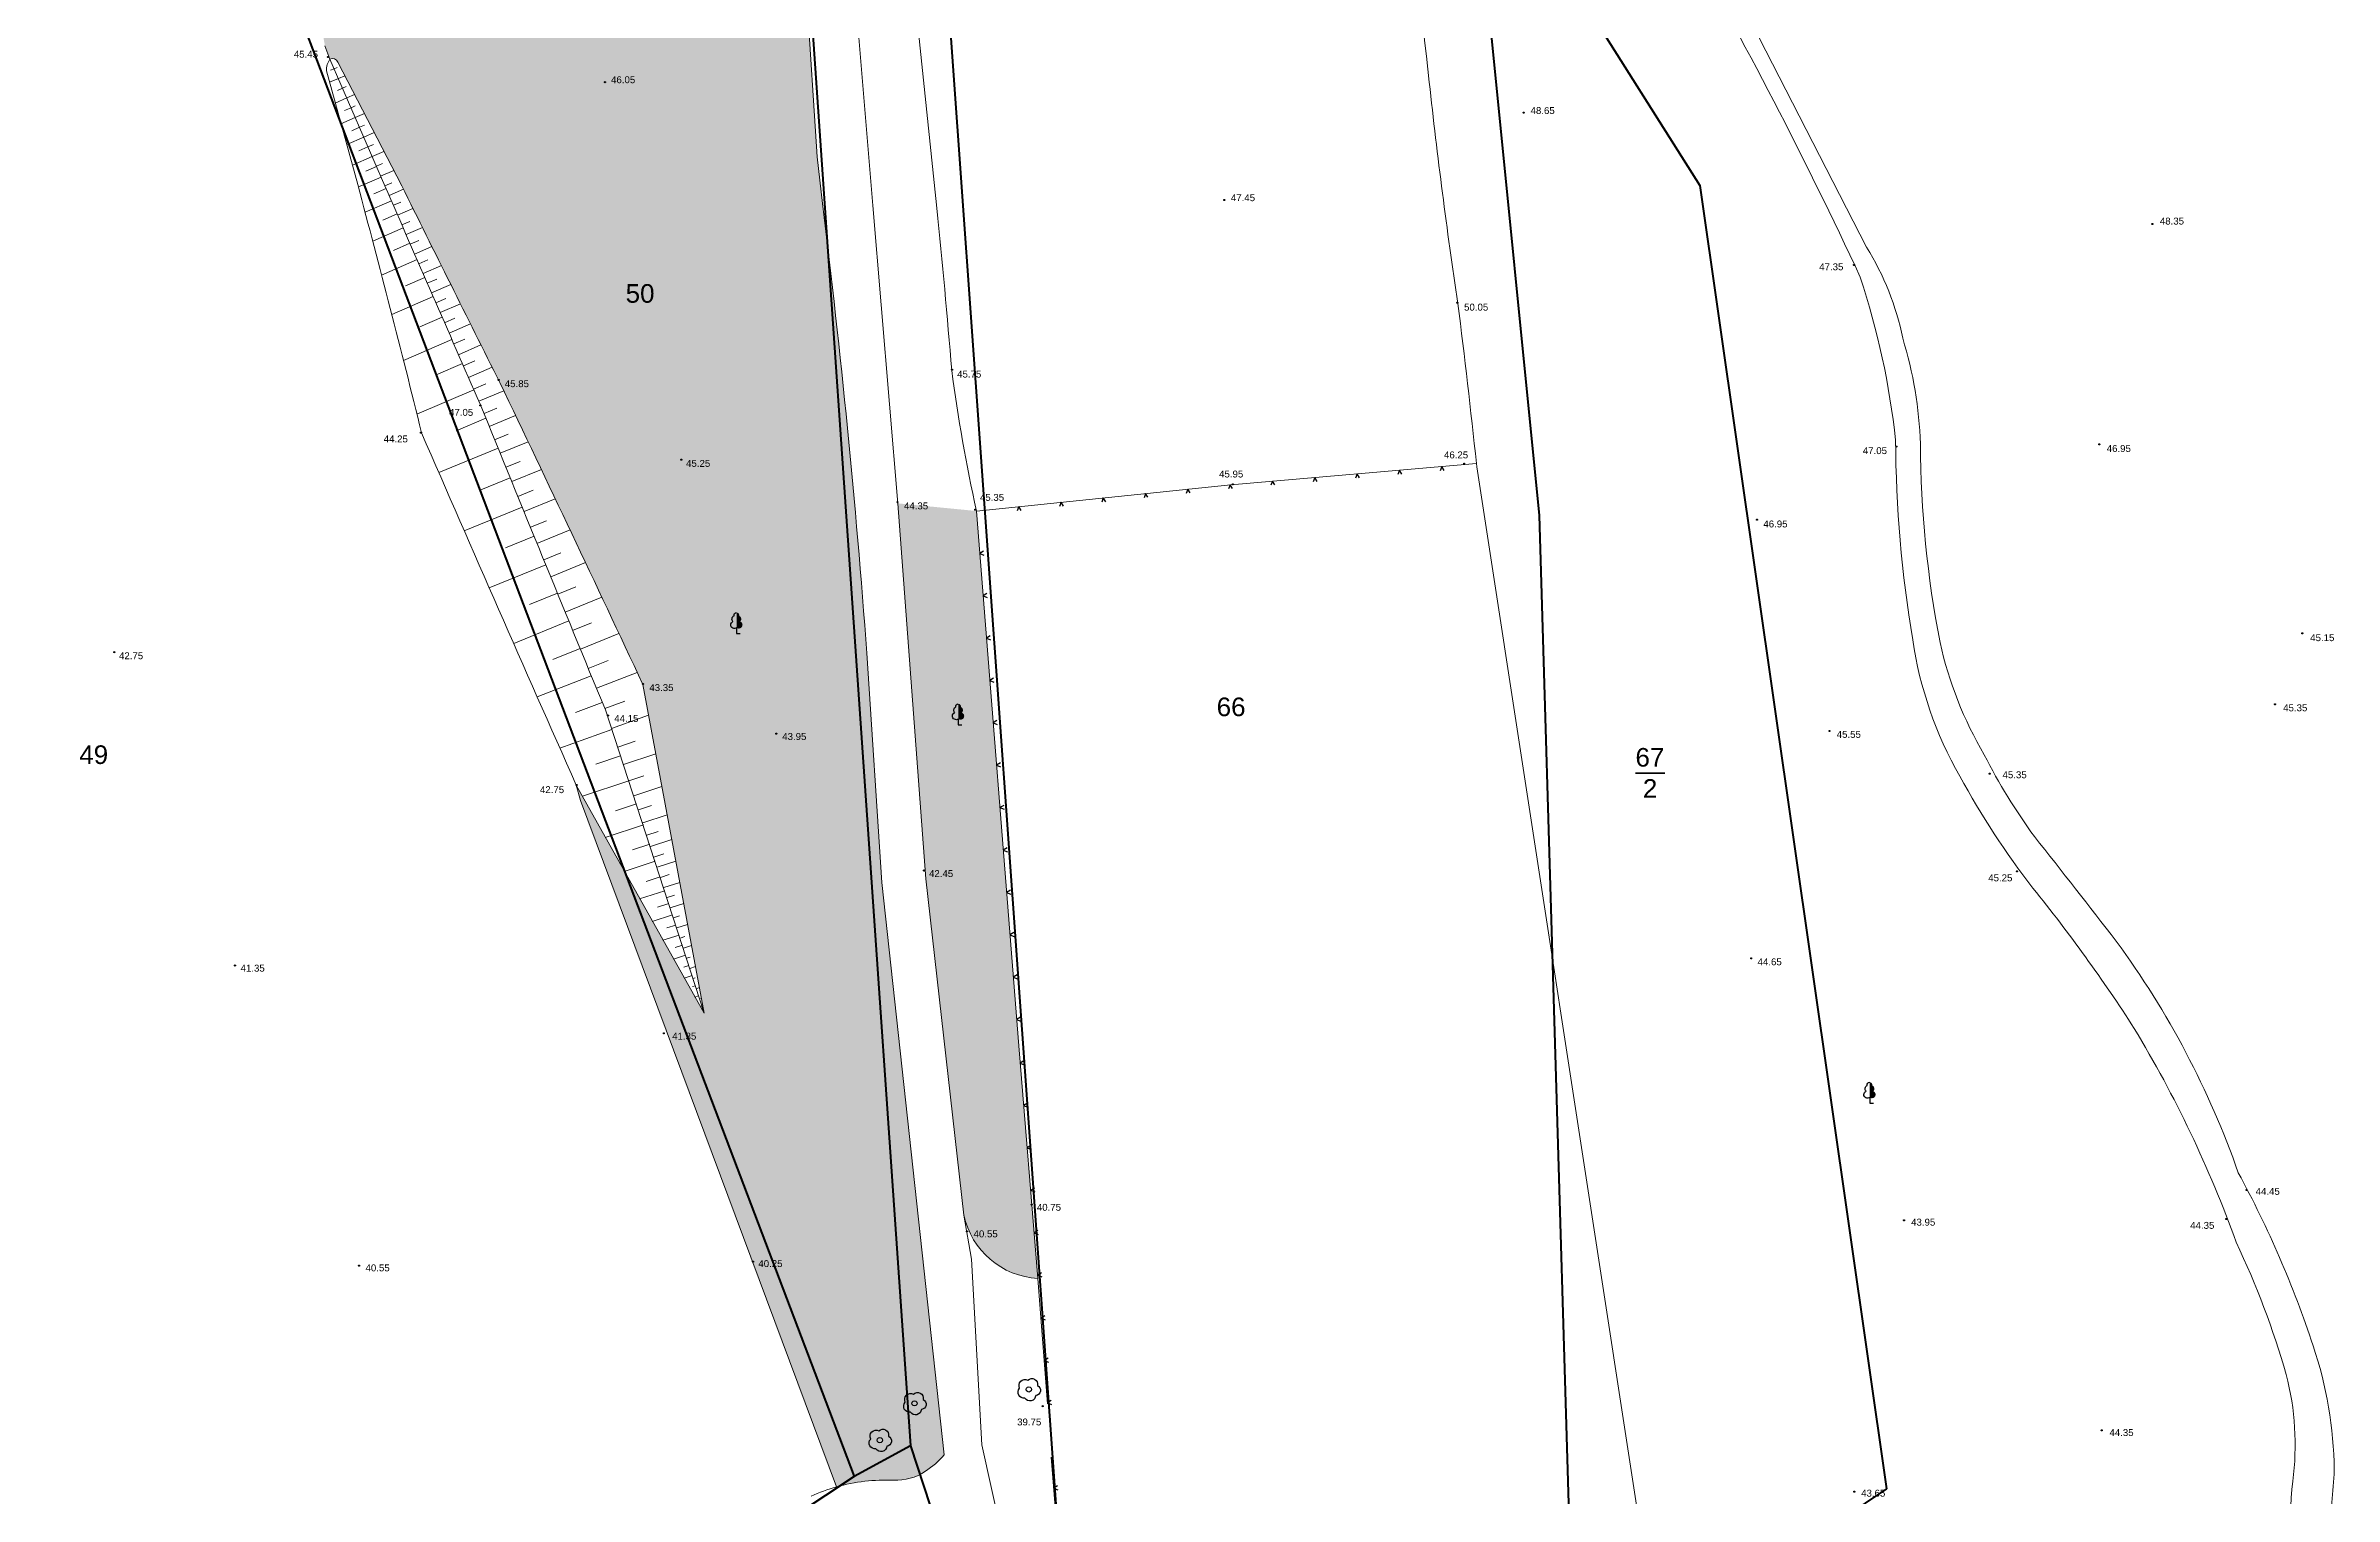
# Model space of a CAD drawing. Header units: metres. Extents: x 363857 to 365179, y 5807840 to 5809004.
# Drawn here: x 364560.7 to 364776, y 5808666.3 to 5808802.8 of the extents above; entities that cross this region are included whole.
import ezdxf

# ---------------------------------------------------------------- set-up
doc = ezdxf.new("R2010")
doc.units = ezdxf.units.M
doc.header["$LTSCALE"] = 0.5
doc.linetypes.add('LF11.26', pattern=[0])
doc.layers.get('0').update_dxf_attribs({"color": 1, "linetype": 'CONTINUOUS'})
for name, color, linetype in [('Flurstücksgrenze', 5, 'CONTINUOUS'), ('Stk.Bäume', 1, 'CONTINUOUS'), ('Stk.Böschungen', 1, 'CONTINUOUS'), ('Stk.Einfriedungen', 1, 'CONTINUOUS'), ('Stk.Geländehöhen', 1, 'CONTINUOUS'), ('Stk.Topografie allgemein', 1, 'CONTINUOUS'), ('Stk.Waldflächen', 1, 'CONTINUOUS')]:
    doc.layers.add(name, color=color, linetype=linetype)
doc.styles.add('TA  11.0401.0000', font='Arial.ttf')

# ---------------------------------------------------------------- blocks, each defined once
blk = doc.blocks.new('S11..378')
at = {"color": 0, "lineweight": -2}
blk.add_lwpolyline([(-0.025, 0.05), (0, 0), (0.025, 0.05)], dxfattribs=at)
blk = doc.blocks.new('S11..60')
at = {"color": 0, "lineweight": -2}
for points in [[(0.165, 0.075, -0.7675055), (0.13, -0.115, -0.7475991), (-0.075, -0.165, -0.7388858), (-0.175, 0.02, -0.7315501), (-0.02, 0.175, -0.7388858)], [(0.0433, -0.025, -0.5773503), (-0.0433, -0.025, -0.5773503), (0, 0.05, -0.5773503)]]:
    blk.add_lwpolyline(points, format="xyb", close=True, dxfattribs=at)
blk = doc.blocks.new('Geländehöhe')
at = {"color": 0, "lineweight": -2}
for points in [[(0.0087, -0.005, -0.5773503), (-0.0087, -0.005, -0.5773503), (0, 0.01, -0.5773503)], [(0.0043, -0.0025, -0.5773503), (-0.0043, -0.0025, -0.5773503), (0, 0.005, -0.5773503)]]:
    blk.add_lwpolyline(points, format="xyb", close=True, dxfattribs=at)
blk = doc.blocks.new('S11..150')
at = {"lineweight": -2}
blk.add_hatch(color=0, dxfattribs=at).paths.add_polyline_path([(0, 0.055), (0, 0.2), (0.0074, 0.199), (0.0142, 0.196), (0.0197, 0.191), (0.0236, 0.1846), (0.0254, 0.1774), (0.025, 0.17), (0.0326, 0.1648), (0.0386, 0.1578), (0.0426, 0.1495), (0.0442, 0.1404), (0.0435, 0.1312), (0.0403, 0.1225), (0.035, 0.115), (0.0434, 0.1099), (0.0501, 0.1026), (0.0545, 0.0938), (0.0562, 0.0841), (0.0552, 0.0743), (0.0515, 0.0652), (0.0454, 0.0575), (0.0373, 0.0517), (0.028, 0.0485), (0.0182, 0.048), (0.0086, 0.0502)], flags=0)
at = {"color": 0, "lineweight": -2}
blk.add_lwpolyline([(0, 0.055, -1.1324178), (-0.035, 0.115, -0.4985403), (-0.025, 0.17, -0.4807787), (0, 0.2)], format="xyb", dxfattribs=at)
blk.add_lwpolyline([(0, 0.055), (0, 0), (0.035, 0)], dxfattribs=at)

msp = doc.modelspace()

# ---------------------------------------------------------------- hatches: boundary and pattern name
at = {"layer": 'Stk.Waldflächen', "lineweight": 18, "true_color": 0xb3ff7f}
for points in [[(364587.4061, 5808801.5823), (364586.9319, 5808802.8322, 0.01781114), (364583.3052, 5808819.0902), (364577.8922, 5808835.9364, 0.01520381), (364575.6037, 5808843.1968), (364573.0245, 5808848.1641), (364580.4207, 5808852.8235, -0.10455861), (364593.1389, 5808858.2986, -0.08478015), (364607.5969, 5808858.2247, -0.13835648), (364620.7751, 5808851.7402, -0.06636802), (364625.8669, 5808843.0928, -0.04533889), (364630.9144, 5808827.9414), (364633.2419, 5808792.3729), (364633.7246, 5808787.9962), (364603.3826, 5808771.1317, -0.00109296), (364594.1589, 5808789.6546), (364588.1392, 5808801.3038, 0.39947429)], [(364610.5796, 5808733.264), (364622.6008, 5808711.8098), (364616.8386, 5808742.7299, 0.00247601), (364603.3826, 5808771.1317), (364633.7246, 5808787.9962, -0.01296018), (364637.9047, 5808745.6689), (364639.3214, 5808724.084), (364645.199, 5808670.2365, -0.06250192), (364643.4153, 5808668.6903, -0.15921226), (364640.4252, 5808667.8515, 0.0797877), (364635.0538, 5808667.2205), (364610.9745, 5808731.7999)], [(364640.8156, 5808759.7749), (364648.2185, 5808759.0527), (364652.197, 5808708.7178), (364654.0098, 5808686.832, -0.33697665), (364647.0372, 5808692.7959), (364643.449, 5808724.4481)]]:
    msp.add_hatch(color=71, dxfattribs=at).paths.add_polyline_path(points, flags=0)

# ---------------------------------------------------------------- linework, layer by layer
at = {"layer": 'Flurstücksgrenze', "color": 7, "linetype": 'Continuous', "lineweight": 40}
for p, q in [((364679.288, 5808848.209), (364716.28, 5808789.686)), ((364656.744, 5808651.166), (364644.791, 5808818.112)), ((364632.071, 5808814.698), (364642.014, 5808671.09)), ((364696.478, 5808805.44), (364701.161, 5808758.62)), ((364716.28, 5808789.686), (364733.825, 5808667.048)), ((364701.161, 5808758.62), (364703.994, 5808663.529)), ((364642.014, 5808671.09), (364636.731, 5808668.196)), ((364642.014, 5808671.09), (364644.508, 5808663.519)), ((364733.825, 5808667.048), (364711.445, 5808652.017))]:
    msp.add_line(p, q, dxfattribs=at)
at = {"layer": 'Flurstücksgrenze', "color": 7, "linetype": 'Continuous', "lineweight": 35}
msp.add_line((364710.2175, 5808734.4), (364712.9825, 5808734.4), dxfattribs=at)
at = {"layer": 'Flurstücksgrenze', "color": 7, "linetype": 'Continuous', "lineweight": 40}
msp.add_lwpolyline([(364498.323, 5808799.82), (364568.43, 5808848.263), (364636.731, 5808668.196), (364588.168, 5808636.036), (364553.728, 5808610.411), (364498.323, 5808799.82)], close=True, dxfattribs=at)
at = {"layer": 'Stk.Böschungen', "color": 7, "linetype": 'Continuous', "lineweight": 18}
for p, q in [((364590.0108, 5808789.7792), (364587.0729, 5808800.4721)), ((364587.4061, 5808801.5823), (364592.5655, 5808789.6652)), ((364588.1392, 5808801.3038), (364594.1589, 5808789.6546)), ((364622.6008, 5808711.8098), (364616.8386, 5808742.7299)), ((364613.309, 5808740.3444), (364622.6008, 5808711.8098)), ((364622.6008, 5808711.8098), (364610.5796, 5808733.264))]:
    msp.add_line(p, q, dxfattribs=at)
at = {"layer": 'Stk.Böschungen', "color": 7, "linetype": 'Continuous', "lineweight": 9}
for p, q in [((364587.7997, 5808800.6731), (364587.4506, 5808800.5204)), ((364587.7997, 5808800.6731), (364588.0727, 5808800.7887)), ((364588.1971, 5808799.7552), (364587.3687, 5808799.3952)), ((364588.9932, 5808797.9164), (364587.9053, 5808797.4425)), ((364588.5933, 5808798.8401), (364588.1148, 5808798.6308)), ((364588.1971, 5808799.7552), (364588.8042, 5808800.0169)), ((364588.5933, 5808798.8401), (364588.9287, 5808798.9834)), ((364588.9932, 5808797.9164), (364589.7264, 5808798.2322)), ((364589.7893, 5808796.0776), (364588.44, 5808795.4963)), ((364589.3912, 5808796.997), (364588.782, 5808796.7329)), ((364589.3912, 5808796.997), (364589.7885, 5808797.1702)), ((364589.7893, 5808796.0776), (364590.6464, 5808796.4519)), ((364590.5822, 5808794.2461), (364588.9747, 5808793.5502)), ((364590.1867, 5808795.1597), (364589.4475, 5808794.8398)), ((364590.1867, 5808795.1597), (364590.6473, 5808795.3593)), ((364590.5822, 5808794.2461), (364591.5657, 5808794.6729)), ((364591.3783, 5808792.4074), (364589.5105, 5808791.6001)), ((364590.9803, 5808793.3267), (364590.1113, 5808792.9516)), ((364591.7814, 5808791.4763), (364590.782, 5808791.0428)), ((364590.9803, 5808793.3267), (364591.503, 5808793.5547)), ((364591.3783, 5808792.4074), (364592.4864, 5808792.8911)), ((364591.7745, 5808791.4923), (364592.3608, 5808791.7459)), ((364592.2147, 5808790.4755), (364590.0743, 5808789.5422)), ((364592.6793, 5808789.4034), (364591.5289, 5808788.9025)), ((364592.1719, 5808790.5744), (364593.4071, 5808791.1093)), ((364592.5695, 5808789.6561), (364593.2176, 5808789.939)), ((364592.9691, 5808788.7366), (364594.3233, 5808789.3227)), ((364593.1799, 5808788.2517), (364590.7043, 5808787.1761)), ((364593.3677, 5808787.8199), (364594.0669, 5808788.1246)), ((364593.7655, 5808786.9052), (364595.2104, 5808787.5331)), ((364594.2964, 5808785.685), (364591.4285, 5808784.4356)), ((364593.7178, 5808787.0149), (364592.3856, 5808786.4363)), ((364594.1655, 5808785.9858), (364594.9111, 5808786.3096)), ((364594.5643, 5808785.0694), (364596.1012, 5808785.7378)), ((364594.9216, 5808784.2488), (364593.3763, 5808783.5758)), ((364594.9634, 5808784.1528), (364595.7546, 5808784.4977)), ((364595.3625, 5808783.2363), (364596.9924, 5808783.9433)), ((364595.5939, 5808782.7051), (364592.262, 5808781.2536)), ((364596.3206, 5808781.0377), (364594.5228, 5808780.2543)), ((364595.762, 5808782.3194), (364596.5996, 5808782.6838)), ((364596.1621, 5808781.4013), (364597.8838, 5808782.15)), ((364596.5616, 5808780.485), (364597.4454, 5808780.8699)), ((364597.1051, 5808779.2389), (364593.2212, 5808777.545)), ((364596.9606, 5808779.5702), (364598.775, 5808780.3593)), ((364597.3612, 5808778.6522), (364598.2907, 5808779.059)), ((364597.767, 5808777.7227), (364599.6732, 5808778.5567)), ((364597.9533, 5808777.2963), (364595.8531, 5808776.3796)), ((364598.1829, 5808776.7708), (364599.1604, 5808777.1978)), ((364598.6099, 5808775.7936), (364600.6155, 5808776.668)), ((364598.8695, 5808775.1998), (364594.3227, 5808773.2125)), ((364599.0485, 5808774.7903), (364600.077, 5808775.2385)), ((364599.4991, 5808773.7599), (364601.6073, 5808774.682)), ((364599.8639, 5808772.9261), (364597.3986, 5808771.8546)), ((364599.9602, 5808772.7059), (364601.0426, 5808773.1758)), ((364600.4327, 5808771.6261), (364602.6563, 5808772.5834)), ((364600.9424, 5808770.462), (364595.5836, 5808768.1759)), ((364600.9178, 5808770.5183), (364602.06, 5808771.0052)), ((364601.4163, 5808769.3799), (364603.7497, 5808770.3661)), ((364602.0752, 5808767.7824), (364599.2606, 5808766.6083)), ((364601.8998, 5808768.2133), (364603.0997, 5808768.7157)), ((364602.3925, 5808767.0032), (364604.8663, 5808768.0336)), ((364602.8974, 5808765.7635), (364604.1726, 5808766.2904)), ((364603.2264, 5808764.9562), (364597.6494, 5808762.6659)), ((364603.4167, 5808764.4892), (364606.0441, 5808765.5688)), ((364603.9546, 5808763.1698), (364605.3076, 5808763.7232)), ((364604.3638, 5808762.1665), (364601.6053, 5808761.0413)), ((364604.5058, 5808761.8183), (364607.2909, 5808762.9547)), ((364605.4916, 5808759.4032), (364600.0393, 5808757.1825)), ((364605.0738, 5808760.4266), (364606.5061, 5808761.0108)), ((364605.659, 5808758.9933), (364608.604, 5808760.1959)), ((364606.2611, 5808757.5197), (364607.774, 5808758.139)), ((364606.8781, 5808756.0105), (364609.987, 5808757.2825)), ((364606.6021, 5808756.6855), (364603.9101, 5808755.5852)), ((364607.5149, 5808754.4543), (364609.1111, 5808755.1079)), ((364607.7044, 5808753.9915), (364602.3894, 5808751.8098)), ((364608.1681, 5808752.8593), (364611.4449, 5808754.2011)), ((364608.7934, 5808751.3336), (364606.1688, 5808750.2563)), ((364608.8397, 5808751.2209), (364610.52, 5808751.9108)), ((364609.5289, 5808749.5405), (364612.9773, 5808750.9525)), ((364609.87, 5808748.7095), (364604.687, 5808746.5813)), ((364610.2352, 5808747.82), (364612.0024, 5808748.5446)), ((364610.9636, 5808746.0465), (364614.5915, 5808747.5213)), ((364610.9345, 5808746.1175), (364608.3723, 5808745.0758)), ((364611.7075, 5808744.2365), (364613.5726, 5808744.9777)), ((364611.9875, 5808743.5556), (364606.9056, 5808741.5538)), ((364612.4705, 5808742.3815), (364616.308, 5808743.8631)), ((364613.0259, 5808741.0317), (364610.5015, 5808740.0817)), ((364613.2551, 5808740.4751), (364615.1274, 5808741.1703)), ((364613.8937, 5808738.5871), (364617.3795, 5808739.8274)), ((364613.926, 5808738.4897), (364609.0333, 5808736.7475)), ((364614.7451, 5808736.0194), (364612.4035, 5808735.2242)), ((364614.4778, 5808736.8266), (364616.1038, 5808737.3872)), ((364615.018, 5808735.1946), (364618.0534, 5808736.2115)), ((364615.5207, 5808733.6728), (364611.1509, 5808732.2283)), ((364615.5207, 5808733.6728), (364616.9358, 5808734.1439)), ((364616.2413, 5808731.4853), (364614.2621, 5808730.8333)), ((364615.9873, 5808732.2573), (364618.628, 5808733.1278)), ((364616.421, 5808730.9389), (364617.6529, 5808731.3445)), ((364616.8897, 5808729.5109), (364613.3062, 5808728.3354)), ((364616.8257, 5808729.7061), (364619.126, 5808730.4555)), ((364617.4791, 5808727.7102), (364615.8586, 5808727.1843)), ((364617.2029, 5808728.5549), (364618.276, 5808728.9069)), ((364617.5537, 5808727.4819), (364619.5593, 5808728.1305)), ((364618.0055, 5808726.0965), (364615.0806, 5808725.1457)), ((364617.8806, 5808726.4798), (364618.8171, 5808726.7843)), ((364618.1905, 5808725.528), (364619.9392, 5808726.0923)), ((364618.5, 5808724.5756), (364619.3114, 5808724.8414)), ((364618.9085, 5808723.3156), (364616.5322, 5808722.5482)), ((364618.4814, 5808724.6327), (364617.1629, 5808724.2051)), ((364618.8069, 5808723.6291), (364620.3085, 5808724.1107)), ((364619.1143, 5808722.6796), (364619.8035, 5808722.9007)), ((364619.6384, 5808721.0569), (364617.7174, 5808720.4373)), ((364619.2926, 5808722.1279), (364618.2243, 5808721.7821)), ((364619.4231, 5808721.724), (364620.6784, 5808722.1254)), ((364619.7301, 5808720.7725), (364620.2957, 5808720.9583)), ((364620.253, 5808719.1484), (364618.7212, 5808718.6555)), ((364619.9483, 5808720.0953), (364619.0854, 5808719.8177)), ((364620.0366, 5808719.8212), (364621.0463, 5808720.1513)), ((364620.3426, 5808718.8699), (364620.787, 5808719.0143)), ((364620.8643, 5808717.2452), (364619.7257, 5808716.8771)), ((364620.5598, 5808718.1939), (364619.8917, 5808717.9797)), ((364620.6496, 5808717.9143), (364621.417, 5808718.1622)), ((364621.17, 5808716.2916), (364620.6992, 5808716.1401)), ((364620.9545, 5808716.964), (364621.2779, 5808717.0687)), ((364621.2594, 5808716.0125), (364621.7856, 5808716.1844)), ((364621.4753, 5808715.3378), (364620.733, 5808715.098)), ((364621.7793, 5808714.387), (364621.5067, 5808714.3006)), ((364621.5633, 5808715.0628), (364621.7666, 5808715.1292)), ((364621.8688, 5808714.1068), (364622.1528, 5808714.2142)), ((364622.0833, 5808713.4348), (364621.741, 5808713.3216)), ((364622.1706, 5808713.1611), (364622.2552, 5808713.1856)), ((364622.3866, 5808712.4831), (364622.3159, 5808712.4589))]:
    msp.add_line(p, q, dxfattribs=at)
at = {"layer": 'Stk.Böschungen', "color": 7, "linetype": 'Continuous', "lineweight": 18}
for centre, radius, start, end in [((364588.855, 5808800.5423), 1.7835, 144.33109, 182.257079), ((364587.6262, 5808801.0575), 0.5691, 25.647561, 112.749314), ((363460.0124, 5808486.7112), 1169.9344, 13.8322457, 15.0135207), ((371024.3987, 5811583.9158), 7012.5826, 203.48209161, 203.66543161), ((368835.6376, 5810890.1918), 4733.1172, 206.3463149, 206.5968029), ((361742.4289, 5807398.3013), 3173.2821, 25.0665921, 25.6340501), ((371042.178, 5811388.5305), 6952.9308, 202.13176285, 202.38779085), ((368165.5921, 5810314.3233), 3890.7406, 203.443408, 203.976669)]:
    msp.add_arc(centre, radius, start, end, dxfattribs=at)
at = {"layer": 'Stk.Einfriedungen', "color": 7, "linetype": 'LF11.26', "lineweight": 18}
for p, q in [((364672.1597, 5808761.5246), (364695.2613, 5808763.5107)), ((364648.2185, 5808759.0527), (364672.1597, 5808761.5246)), ((364648.2185, 5808759.0527), (364652.197, 5808708.7178)), ((364652.197, 5808708.7178), (364654.0098, 5808686.832)), ((364654.0098, 5808686.832), (364654.9125, 5808675.0263)), ((364655.244, 5808670.0342), (364657.1068, 5808647.4359))]:
    msp.add_line(p, q, dxfattribs=at)
at = {"layer": 'Stk.Topografie allgemein', "color": 7, "linetype": 'Continuous', "lineweight": 9}
for p, q in [((364630.9144, 5808827.9414), (364633.2419, 5808792.3729)), ((364716.7058, 5808813.6694), (364731.957, 5808783.8682)), ((364638.4689, 5808787.7906), (364636.965, 5808805.855)), ((364644.4856, 5808787.5414), (364642.533, 5808806.5202)), ((364586.9319, 5808802.8322), (364587.4061, 5808801.5823)), ((364633.2419, 5808792.3729), (364633.7246, 5808787.9962)), ((364638.4689, 5808787.7906), (364640.8156, 5808759.7749)), ((364695.2613, 5808763.5107), (364695.2944, 5808763.2039)), ((364695.2944, 5808763.2039), (364710.7458, 5808662.6564)), ((364640.8156, 5808759.7749), (364643.449, 5808724.4481)), ((364637.9047, 5808745.6689), (364639.3214, 5808724.084)), ((364610.5796, 5808733.264), (364610.9745, 5808731.7999)), ((364610.9745, 5808731.7999), (364635.0538, 5808667.2205)), ((364639.3214, 5808724.084), (364645.199, 5808670.2365)), ((364647.0372, 5808692.7959), (364643.449, 5808724.4481)), ((364647.0372, 5808692.7959), (364647.7609, 5808688.6459)), ((364647.7609, 5808688.6459), (364648.7339, 5808671.174)), ((364650.6232, 5808662.6832), (364648.7339, 5808671.174))]:
    msp.add_line(p, q, dxfattribs=at)
for centre, radius, start, end in [((364081.2405, 5808733.3842), 613.1482, 6.1807365, 8.0270675), ((364328.825, 5808593.5228), 444.0833, 24.980557, 29.73928), ((365177.0101, 5808851.6621), 488.9865, 186.135526, 188.595378), ((363819.4645, 5808686.2126), 820.597, 4.1550033, 7.1250923), ((363959.4076, 5808716.6239), 688.7388, 4.6350316, 5.9100566), ((364710.2309, 5808770.2884), 25.621, 11.2911, 32.00731), ((364659.3723, 5808757.4204), 75.7756, 6.285209, 18.181037), ((363731.4535, 5808659.5031), 969.4035, 6.1591372, 7.0557782), ((364699.3301, 5808764.1479), 37.7139, 1.839568, 17.207237), ((364806.1319, 5808793.6218), 161.6529, 187.586557, 192.347945), ((364849.8102, 5808766.1042), 115.1185, 180.193142, 189.583389), ((364838.1965, 5808765.9073), 101.1734, 180.310754, 190.952256), ((364772.2728, 5808752.1794), 36.3542, 188.28805, 209.844072), ((364774.7521, 5808754.706), 36.7716, 192.598767, 210.392653), ((364793.1992, 5808761.6226), 56.2837, 206.963387, 216.154903), ((364812.1861, 5808773.1891), 81.4461, 208.690965, 217.546586), ((363965.2036, 5808109.3493), 997.8127, 37.6298711, 38.3471491), ((364629.9041, 5808628.4821), 151.307, 32.76365, 38.928243), ((364688.6036, 5808669.4409), 82.9539, 19.245685, 36.318277), ((364659.8636, 5808651.6459), 113.625, 19.856181, 31.116847), ((364681.074, 5808649.9658), 97.7842, 18.190835, 28.606514), ((364654.4456, 5808694.3995), 7.58, 192.213289, 266.70375), ((364693.3959, 5808655.4342), 81.1777, 15.987216, 25.388771), ((364737.8161, 5808668.3509), 38.1392, 0.710964, 18.563059), ((364746.0318, 5808671.1969), 26.2444, 352.477478, 14.555068), ((364638.1467, 5808676.5701), 9.4789, 303.767486, 318.073262), ((364724.5947, 5808671.0722), 51.4069, 350.608215, 357.49356), ((364639.7044, 5808650.813), 17.0539, 105.824981, 114.385069), ((364639.704, 5808650.8129), 17.0539, 87.576389, 105.823727), ((364640.6365, 5808672.847), 5, 267.577681, 303.762737), ((364791.6244, 5808665.0086), 19.7667, 171.995574, 208.123479)]:
    msp.add_arc(centre, radius, start, end, dxfattribs=at)

# ---------------------------------------------------------------- block references
at = {"layer": 'Stk.Bäume', "color": 7, "xscale": 4.95, "yscale": 4.95}
for p in [(364653.1524, 5808676.4016), (364642.3923, 5808675.0883), (364639.1369, 5808671.6322)]:
    msp.add_blockref('S11..60', p, dxfattribs=at)
at = {"layer": 'Stk.Einfriedungen', "color": 7, "xscale": 7.5, "yscale": 7.5}
for p, rotation in [((364672.0916, 5808761.5176), 185.895), ((364676.0564, 5808761.8596), 184.914), ((364680.0417, 5808762.2022), 184.914), ((364684.027, 5808762.5449), 184.914), ((364688.0123, 5808762.8875), 184.914), ((364691.9976, 5808763.2301), 184.914), ((364652.1974, 5808759.4635), 185.895), ((364656.1762, 5808759.8743), 185.895), ((364660.155, 5808760.2851), 185.895), ((364664.1339, 5808760.6959), 185.895), ((364668.1127, 5808761.1068), 185.895), ((364648.5337, 5808755.0651), 274.5190000000001), ((364648.8489, 5808751.0776), 274.5190000000001), ((364649.164, 5808747.09), 274.5190000000001), ((364649.4792, 5808743.1024), 274.5190000000001), ((364649.7944, 5808739.1149), 274.5190000000001), ((364650.1096, 5808735.1273), 274.5190000000001), ((364650.4248, 5808731.1398), 274.5190000000001), ((364650.7399, 5808727.1522), 274.5190000000001), ((364651.0551, 5808723.1646), 274.5190000000001), ((364651.3703, 5808719.1771), 274.5190000000001), ((364651.6855, 5808715.1895), 274.5190000000001), ((364652.0006, 5808711.2019), 274.5190000000001), ((364652.3318, 5808707.0908), 274.7350000000001), ((364652.662, 5808703.1044), 274.7350000000001), ((364652.9921, 5808699.1181), 274.7350000000001), ((364653.3223, 5808695.1317), 274.7350000000001), ((364653.6525, 5808691.1454), 274.7350000000001), ((364653.9827, 5808687.159), 274.7350000000001), ((364654.2939, 5808683.1164), 274.373), ((364654.5989, 5808679.1281), 274.373), ((364654.9038, 5808675.1397), 274.373), ((364655.4844, 5808667.1184), 274.712)]:
    msp.add_blockref('S11..378', p, dxfattribs=dict(at, rotation=rotation))
at = {"layer": 'Stk.Geländehöhen', "color": 7, "xscale": 5, "yscale": 5}
for p in [(364587.2168, 5808801.7791, 45.446), (364613.2703, 5808799.405, 46.046), (364699.6946, 5808796.5343, 48.646), (364671.5285, 5808788.3178, 47.446), (364758.8478, 5808786.0611, 48.346), (364730.7804, 5808782.2138, 47.346), (364693.4556, 5808778.6487, 50.046), (364645.927, 5808772.3485, 45.746), (364603.2789, 5808771.3924, 45.846), (364601.5577, 5808768.9849, 47.046), (364595.959, 5808766.4338, 44.246), (364620.4619, 5808763.8726, 45.246), (364694.0996, 5808763.5004, 46.246), (364734.7723, 5808765.1199, 47.046), (364753.845, 5808765.3286, 46.946), (364672.3383, 5808761.5653, 45.946), (364640.7919, 5808759.8866, 44.346), (364648.101, 5808759.1691, 45.346), (364721.6474, 5808758.2291, 46.946), (364772.9411, 5808747.5507, 45.146), (364567.1127, 5808745.7688, 42.746), (364616.8465, 5808742.7793, 43.346), (364613.5633, 5808739.8114, 44.146), (364770.3752, 5808740.8726, 45.346), (364629.3843, 5808738.1021, 43.946), (364728.4692, 5808738.3509, 45.546), (364743.5419, 5808734.3261, 45.346), (364610.6033, 5808733.2704, 42.746), (364643.2774, 5808725.2288, 42.446), (364746.1063, 5808725.1421, 45.246), (364578.4595, 5808716.2855, 41.346), (364721.1046, 5808716.9537, 44.646), (364618.8108, 5808709.9034, 41.346), (364767.7015, 5808695.1677, 44.446), (364653.4194, 5808693.7778, 40.746), (364765.7922, 5808692.4421, 44.346), (364647.3409, 5808691.2603, 40.546), (364735.4855, 5808692.3151, 43.946), (364627.2105, 5808688.4126, 40.246), (364590.1454, 5808688.0373, 40.546), (364654.4561, 5808674.8201, 39.746), (364754.0819, 5808672.5425, 44.346), (364730.796, 5808666.7682, 43.646)]:
    msp.add_blockref('Geländehöhe', p, dxfattribs=at)
at = {"layer": 'Stk.Waldflächen', "color": 7, "xscale": 9.85, "yscale": 9.85}
for p in [(364625.6596, 5808747.521), (364646.5163, 5808738.9441), (364732.2556, 5808703.3266)]:
    msp.add_blockref('S11..150', p, dxfattribs=at)

# ---------------------------------------------------------------- texts
at = {"layer": 'Flurstücksgrenze', "color": 7, "lineweight": 35, "char_height": 1.75, "attachment_point": 7, "line_spacing_factor": 0.84, "style": 'TA  11.0401.0000'}
for s, insert in [('50', (364615.2175, 5808778.625)), ('66', (364670.8175, 5808739.725)), ('49', (364563.8175, 5808735.225)), ('67', (364710.2175, 5808734.9775)), ('2', (364710.9088, 5808732.0725))]:
    msp.add_mtext(s, dxfattribs=dict(at, insert=insert))
at = {"layer": 'Stk.Geländehöhen', "color": 7, "lineweight": 18, "char_height": 0.65, "attachment_point": 7, "line_spacing_factor": 0.84, "style": 'TA  11.0401.0000'}
for s, insert in [('45.45', (364584.005, 5808801.7)), ('46.05', (364613.85, 5808799.3)), ('48.65', (364700.35, 5808796.4)), ('47.45', (364672.16, 5808788.2)), ('48.35', (364759.55, 5808786)), ('47.35', (364727.505, 5808781.7)), ('50.05', (364694.095, 5808777.9)), ('45.75', (364646.405, 5808771.6)), ('45.85', (364603.85, 5808770.7)), ('47.05', (364598.605, 5808768)), ('44.25', (364592.46, 5808765.5)), ('45.25', (364620.905, 5808763.2)), ('46.25', (364692.205, 5808764)), ('47.05', (364731.605, 5808764.4)), ('46.95', (364754.55, 5808764.6)), ('45.95', (364671.05, 5808762.2)), ('44.35', (364641.405, 5808759.2)), ('45.35', (364648.55, 5808760)), ('46.95', (364722.25, 5808757.5)), ('45.15', (364773.695, 5808746.8)), ('42.75', (364567.56, 5808745.1)), ('43.35', (364617.45, 5808742.1)), ('44.15', (364614.15, 5808739.2)), ('45.35', (364771.15, 5808740.2)), ('43.95', (364629.95, 5808737.5)), ('45.55', (364729.15, 5808737.7)), ('45.35', (364744.75, 5808733.9)), ('42.75', (364607.16, 5808732.5)), ('42.45', (364643.76, 5808724.6)), ('45.25', (364743.405, 5808724.2)), ('41.35', (364578.995, 5808715.7)), ('44.65', (364721.705, 5808716.3)), ('41.35', (364619.595, 5808709.3)), ('44.45', (364768.56, 5808694.7)), ('40.75', (364653.905, 5808693.2)), ('43.95', (364736.15, 5808691.8)), ('40.55', (364647.95, 5808690.7)), ('44.35', (364762.405, 5808691.5)), ('40.55', (364590.75, 5808687.5)), ('40.25', (364627.705, 5808687.9)), ('39.75', (364652.05, 5808673)), ('44.35', (364754.805, 5808672)), ('43.65', (364731.45, 5808666.3))]:
    msp.add_mtext(s, dxfattribs=dict(at, insert=insert))

doc.saveas('drawing.dxf')
